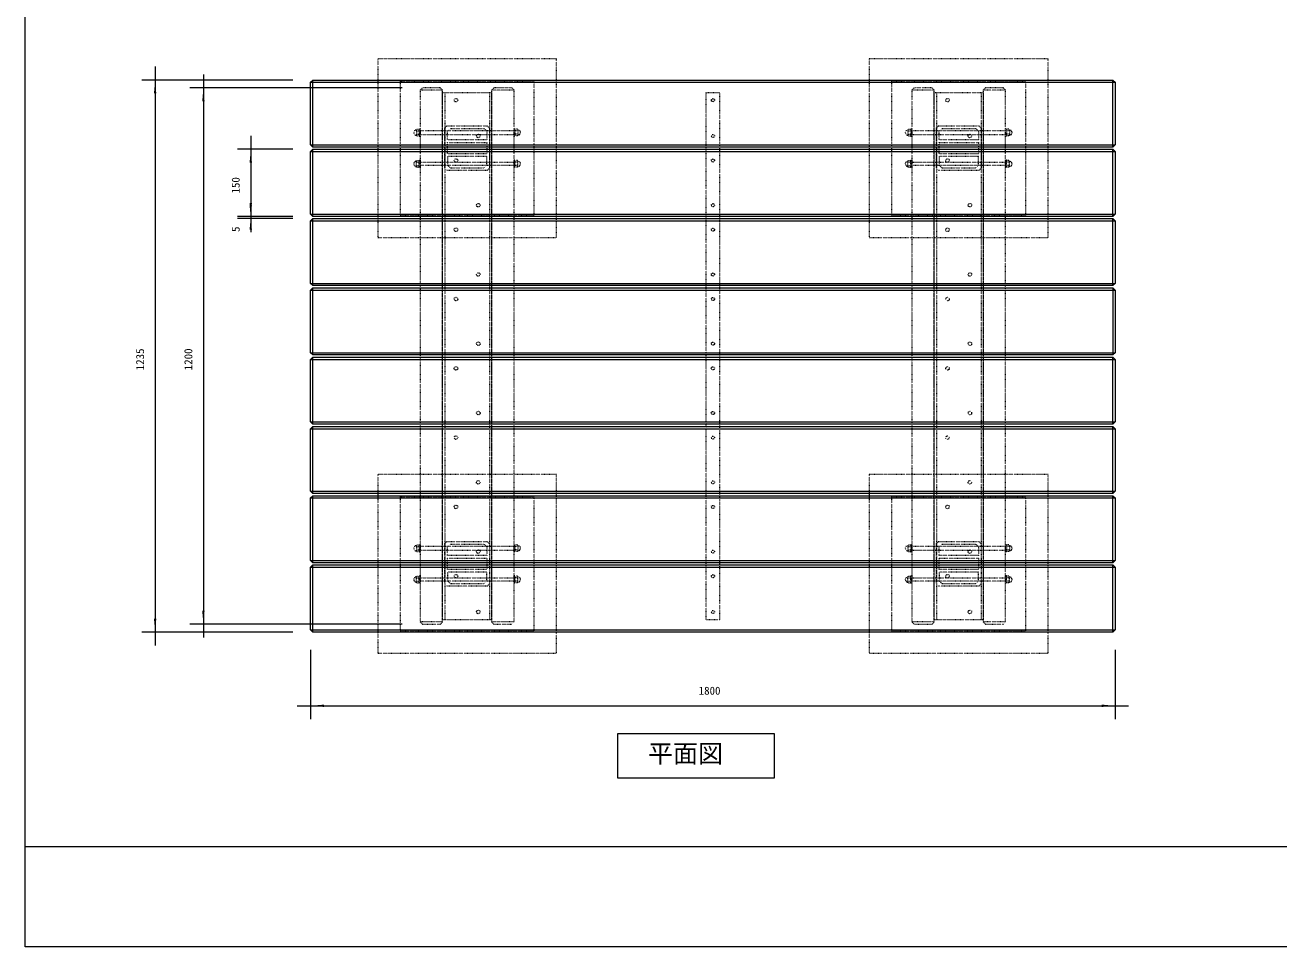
# Model space of a CAD drawing. Units: millimetres, scale not verified. Extents: x -2925 to 2925, y -2062 to 2062.
# Drawn here: x -2925 to -120, y -2062 to 0 of the extents above; entities that cross this region are included whole.
import ezdxf
from ezdxf.enums import TextEntityAlignment as Align

# ---------------------------------------------------------------- set-up
doc = ezdxf.new("R2010")
doc.units = ezdxf.units.MM
doc.header["$LTSCALE"] = 10
doc.linetypes.add('USER5', pattern=[0.208282, 0.069427, -0.138855])
doc.layers.add('0-1_IMPORTED', color=30, linetype='Continuous', lineweight=18)
doc.styles.add('ＭＳ ゴシック', font='')
doc.styles.get('ＭＳ ゴシック').set_extended_font_data('MS Gothic')

msp = doc.modelspace()

# ---------------------------------------------------------------- linework, layer by layer
at = {"layer": '0-1_IMPORTED', "color": 1}
for p, q in [((-2634, -93), (-2634, -123)), ((-2526, -110.5), (-2526, -140.5)), ((-2326, -123), (-2664, -123)), ((-2634, -123), (-2634, -1358)), ((-2081, -140.5), (-2556, -140.5)), ((-2526, -140.5), (-2526, -1340.5)), ((-2420, -248), (-2420, -278)), ((-2326, -278), (-2450, -278)), ((-2420, -278), (-2420, -428)), ((-2420, -398), (-2420, -428)), ((-2326, -428), (-2450, -428)), ((-2326, -428), (-2450, -428)), ((-2326, -433), (-2450, -433)), ((-2420, -428), (-2420, -458)), ((-2420, -428), (-2420, -433)), ((-2420, -433), (-2420, -463)), ((-2420, -433), (-2420, -462.87)), ((-2081, -1340.5), (-2556, -1340.5)), ((-2526, -1340.5), (-2526, -1370.5)), ((-2326, -1358), (-2664, -1358)), ((-2634, -1358), (-2634, -1388)), ((-2286, -1398), (-2286, -1553)), ((-486, -1398), (-486, -1553)), ((-2316, -1523), (-2286, -1523)), ((-2286, -1523), (-486, -1523)), ((-486, -1523), (-456, -1523))]:
    msp.add_line(p, q, dxfattribs=at)
at = {"layer": '0-1_IMPORTED'}
for p, q in [((-2286, -128), (-2281, -123)), ((-2286, -268), (-2286, -128)), ((-2286, -128), (-486, -128)), ((-2281, -123), (-491, -123)), ((-2281, -273), (-2281, -123)), ((-491, -123), (-486, -128)), ((-491, -273), (-491, -123)), ((-486, -128), (-486, -268)), ((-2281, -273), (-2286, -268)), ((-2286, -268), (-486, -268)), ((-2286, -283), (-2281, -278)), ((-491, -273), (-2281, -273)), ((-2281, -278), (-491, -278)), ((-2281, -428), (-2281, -278)), ((-486, -268), (-491, -273)), ((-491, -278), (-486, -283)), ((-491, -428), (-491, -278)), ((-2286, -423), (-2286, -283)), ((-2286, -283), (-486, -283)), ((-486, -283), (-486, -423)), ((-2281, -428), (-2286, -423)), ((-2286, -423), (-486, -423)), ((-2286, -438), (-2281, -433)), ((-2286, -578), (-2286, -438)), ((-2286, -438), (-486, -438)), ((-491, -428), (-2281, -428)), ((-2281, -433), (-491, -433)), ((-2281, -583), (-2281, -433)), ((-486, -423), (-491, -428)), ((-491, -433), (-486, -438)), ((-491, -583), (-491, -433)), ((-486, -438), (-486, -578)), ((-2281, -583), (-2286, -578)), ((-2286, -578), (-486, -578)), ((-2286, -593), (-2281, -588)), ((-491, -583), (-2281, -583)), ((-2281, -588), (-491, -588)), ((-2281, -738), (-2281, -588)), ((-486, -578), (-491, -583)), ((-491, -588), (-486, -593)), ((-491, -588), (-491, -738)), ((-2286, -733), (-2286, -593)), ((-2286, -593), (-486, -593)), ((-486, -593), (-486, -733)), ((-2281, -738), (-2286, -733)), ((-2286, -733), (-486, -733)), ((-2286, -748), (-2281, -743)), ((-2286, -888), (-2286, -748)), ((-2286, -748), (-486, -748)), ((-491, -738), (-2281, -738)), ((-2281, -743), (-491, -743)), ((-2281, -893), (-2281, -743)), ((-486, -733), (-491, -738)), ((-491, -743), (-486, -748)), ((-491, -893), (-491, -743)), ((-486, -748), (-486, -888)), ((-2281, -893), (-2286, -888)), ((-2286, -888), (-486, -888)), ((-491, -893), (-2281, -893)), ((-486, -888), (-491, -893)), ((-2286, -903), (-2281, -898)), ((-2286, -1043), (-2286, -903)), ((-2286, -903), (-486, -903)), ((-2281, -898), (-491, -898)), ((-2281, -1048), (-2281, -898)), ((-491, -898), (-486, -903)), ((-491, -1048), (-491, -898)), ((-486, -903), (-486, -1043)), ((-2281, -1048), (-2286, -1043)), ((-2286, -1043), (-486, -1043)), ((-2286, -1058), (-2281, -1053)), ((-2286, -1198), (-2286, -1058)), ((-2286, -1058), (-486, -1058)), ((-491, -1048), (-2281, -1048)), ((-2281, -1053), (-491, -1053)), ((-2281, -1203), (-2281, -1053)), ((-486, -1043), (-491, -1048)), ((-491, -1053), (-486, -1058)), ((-491, -1203), (-491, -1053)), ((-486, -1058), (-486, -1198)), ((-2281, -1203), (-2286, -1198)), ((-2286, -1198), (-486, -1198)), ((-491, -1203), (-2281, -1203)), ((-486, -1198), (-491, -1203)), ((-2286, -1213), (-2281, -1208)), ((-2286, -1353), (-2286, -1213)), ((-2286, -1213), (-486, -1213)), ((-2281, -1208), (-491, -1208)), ((-2281, -1358), (-2281, -1208)), ((-491, -1208), (-486, -1213)), ((-491, -1358), (-491, -1208)), ((-486, -1213), (-486, -1353)), ((-2281, -1358), (-2286, -1353)), ((-2286, -1353), (-486, -1353)), ((-491, -1358), (-2281, -1358)), ((-486, -1353), (-491, -1358)), ((-2925, -1837.5), (2925, -1837.5))]:
    msp.add_line(p, q, dxfattribs=at)
at = {"layer": '0-1_IMPORTED', "linetype": 'USER5'}
for p, q in [((-1991, -145.5), (-2041, -145.5)), ((-1986, -150.5), (-1986, -1330.5)), ((-1886, -150.5), (-1886, -1330.5)), ((-1831, -145.5), (-1881, -145.5)), ((-891, -145.5), (-941, -145.5)), ((-886, -150.5), (-886, -1330.5)), ((-786, -150.5), (-786, -1330.5)), ((-731, -145.5), (-781, -145.5)), ((-2049.75, -234.75), (-2049.5, -234.75)), ((-2049.75, -246.25), (-2049.5, -246.25)), ((-2049.5, -234.75), (-2048.49, -233)), ((-2049.5, -234.75), (-2049.5, -246.25)), ((-2049.5, -236.76), (-2043, -236.76)), ((-2049.5, -244.24), (-2043, -244.24)), ((-2049.5, -246.25), (-2048.49, -248)), ((-2048.49, -233), (-2044.01, -233)), ((-2048.49, -248), (-2044.01, -248)), ((-2043, -234.75), (-2044.01, -233)), ((-2043, -246.25), (-2044.01, -248)), ((-2043, -234.75), (-2043, -246.25)), ((-1829, -234.75), (-1827.99, -233)), ((-1829, -234.75), (-1829, -246.25)), ((-1822.5, -236.76), (-1829, -236.76)), ((-1822.5, -244.24), (-1829, -244.24)), ((-1829, -246.25), (-1827.99, -248)), ((-1823.51, -233), (-1827.99, -233)), ((-1823.51, -248), (-1827.99, -248)), ((-1822.5, -234.75), (-1823.51, -233)), ((-1822.5, -246.25), (-1823.51, -248)), ((-1822.25, -234.75), (-1822.5, -234.75)), ((-1822.5, -234.75), (-1822.5, -246.25)), ((-1822.25, -246.25), (-1822.5, -246.25)), ((-949.75, -234.75), (-949.5, -234.75)), ((-949.75, -246.25), (-949.5, -246.25)), ((-949.5, -234.75), (-948.49, -233)), ((-949.5, -234.75), (-949.5, -246.25)), ((-949.5, -236.76), (-943, -236.76)), ((-949.5, -244.24), (-943, -244.24)), ((-949.5, -246.25), (-948.49, -248)), ((-948.49, -233), (-944.01, -233)), ((-948.49, -248), (-944.01, -248)), ((-943, -234.75), (-944.01, -233)), ((-943, -246.25), (-944.01, -248)), ((-943, -234.75), (-943, -246.25)), ((-729, -234.75), (-727.99, -233)), ((-729, -234.75), (-729, -246.25)), ((-722.5, -236.76), (-729, -236.76)), ((-722.5, -244.24), (-729, -244.24)), ((-729, -246.25), (-727.99, -248)), ((-723.51, -233), (-727.99, -233)), ((-723.51, -248), (-727.99, -248)), ((-722.5, -234.75), (-723.51, -233)), ((-722.5, -246.25), (-723.51, -248)), ((-722.25, -234.75), (-722.5, -234.75)), ((-722.5, -234.75), (-722.5, -246.25)), ((-722.25, -246.25), (-722.5, -246.25)), ((-2049.75, -304.75), (-2049.5, -304.75)), ((-2049.5, -304.75), (-2048.49, -303)), ((-2049.5, -316.25), (-2049.5, -304.75)), ((-2049.5, -306.76), (-2043, -306.76)), ((-2048.49, -303), (-2044.01, -303)), ((-2043, -304.75), (-2044.01, -303)), ((-2043, -316.25), (-2043, -304.75)), ((-1829, -304.75), (-1827.99, -303)), ((-1829, -316.25), (-1829, -304.75)), ((-1822.5, -306.76), (-1829, -306.76)), ((-1823.51, -303), (-1827.99, -303)), ((-1822.5, -304.75), (-1823.51, -303)), ((-1822.25, -304.75), (-1822.5, -304.75)), ((-1822.5, -316.25), (-1822.5, -304.75)), ((-949.75, -304.75), (-949.5, -304.75)), ((-949.5, -304.75), (-948.49, -303)), ((-949.5, -316.25), (-949.5, -304.75)), ((-949.5, -306.76), (-943, -306.76)), ((-948.49, -303), (-944.01, -303)), ((-943, -304.75), (-944.01, -303)), ((-943, -316.25), (-943, -304.75)), ((-729, -304.75), (-727.99, -303)), ((-729, -316.25), (-729, -304.75)), ((-722.5, -306.76), (-729, -306.76)), ((-723.51, -303), (-727.99, -303)), ((-722.5, -304.75), (-723.51, -303)), ((-722.25, -304.75), (-722.5, -304.75)), ((-722.5, -316.25), (-722.5, -304.75)), ((-2049.75, -316.25), (-2049.5, -316.25)), ((-2049.5, -314.24), (-2043, -314.24)), ((-2049.5, -316.25), (-2048.49, -318)), ((-2048.49, -318), (-2044.01, -318)), ((-2043, -316.25), (-2044.01, -318)), ((-1822.5, -314.24), (-1829, -314.24)), ((-1829, -316.25), (-1827.99, -318)), ((-1823.51, -318), (-1827.99, -318)), ((-1822.5, -316.25), (-1823.51, -318)), ((-1822.25, -316.25), (-1822.5, -316.25)), ((-949.75, -316.25), (-949.5, -316.25)), ((-949.5, -314.24), (-943, -314.24)), ((-949.5, -316.25), (-948.49, -318)), ((-948.49, -318), (-944.01, -318)), ((-943, -316.25), (-944.01, -318)), ((-722.5, -314.24), (-729, -314.24)), ((-729, -316.25), (-727.99, -318)), ((-723.51, -318), (-727.99, -318)), ((-722.5, -316.25), (-723.51, -318)), ((-722.25, -316.25), (-722.5, -316.25)), ((-2049.75, -1164.75), (-2049.5, -1164.75)), ((-2049.75, -1176.25), (-2049.5, -1176.25)), ((-2049.5, -1164.75), (-2048.49, -1163)), ((-2049.5, -1164.75), (-2049.5, -1176.25)), ((-2049.5, -1166.76), (-2043, -1166.76)), ((-2049.5, -1174.24), (-2043, -1174.24)), ((-2049.5, -1176.25), (-2048.49, -1178)), ((-2048.49, -1163), (-2044.01, -1163)), ((-2048.49, -1178), (-2044.01, -1178)), ((-2043, -1164.75), (-2044.01, -1163)), ((-2043, -1176.25), (-2044.01, -1178)), ((-2043, -1164.75), (-2043, -1176.25)), ((-1829, -1164.75), (-1827.99, -1163)), ((-1829, -1164.75), (-1829, -1176.25)), ((-1822.5, -1166.76), (-1829, -1166.76)), ((-1822.5, -1174.24), (-1829, -1174.24)), ((-1829, -1176.25), (-1827.99, -1178)), ((-1823.51, -1163), (-1827.99, -1163)), ((-1823.51, -1178), (-1827.99, -1178)), ((-1822.5, -1164.75), (-1823.51, -1163)), ((-1822.5, -1176.25), (-1823.51, -1178)), ((-1822.25, -1164.75), (-1822.5, -1164.75)), ((-1822.5, -1164.75), (-1822.5, -1176.25)), ((-1822.25, -1176.25), (-1822.5, -1176.25)), ((-949.75, -1164.75), (-949.5, -1164.75)), ((-949.75, -1176.25), (-949.5, -1176.25)), ((-949.5, -1164.75), (-948.49, -1163)), ((-949.5, -1164.75), (-949.5, -1176.25)), ((-949.5, -1166.76), (-943, -1166.76)), ((-949.5, -1174.24), (-943, -1174.24)), ((-949.5, -1176.25), (-948.49, -1178)), ((-948.49, -1163), (-944.01, -1163)), ((-948.49, -1178), (-944.01, -1178)), ((-943, -1164.75), (-944.01, -1163)), ((-943, -1176.25), (-944.01, -1178)), ((-943, -1164.75), (-943, -1176.25)), ((-729, -1164.75), (-727.99, -1163)), ((-729, -1164.75), (-729, -1176.25)), ((-722.5, -1166.76), (-729, -1166.76)), ((-722.5, -1174.24), (-729, -1174.24)), ((-729, -1176.25), (-727.99, -1178)), ((-723.51, -1163), (-727.99, -1163)), ((-723.51, -1178), (-727.99, -1178)), ((-722.5, -1164.75), (-723.51, -1163)), ((-722.5, -1176.25), (-723.51, -1178)), ((-722.25, -1164.75), (-722.5, -1164.75)), ((-722.5, -1164.75), (-722.5, -1176.25)), ((-722.25, -1176.25), (-722.5, -1176.25)), ((-2049.5, -1234.75), (-2048.49, -1233)), ((-2048.49, -1233), (-2044.01, -1233)), ((-2043, -1234.75), (-2044.01, -1233)), ((-1829, -1234.75), (-1827.99, -1233)), ((-1823.51, -1233), (-1827.99, -1233)), ((-1822.5, -1234.75), (-1823.51, -1233)), ((-949.5, -1234.75), (-948.49, -1233)), ((-948.49, -1233), (-944.01, -1233)), ((-943, -1234.75), (-944.01, -1233)), ((-729, -1234.75), (-727.99, -1233)), ((-723.51, -1233), (-727.99, -1233)), ((-722.5, -1234.75), (-723.51, -1233)), ((-2049.75, -1234.75), (-2049.5, -1234.75)), ((-2049.75, -1246.25), (-2049.5, -1246.25)), ((-2049.5, -1246.25), (-2049.5, -1234.75)), ((-2049.5, -1236.76), (-2043, -1236.76)), ((-2049.5, -1244.24), (-2043, -1244.24)), ((-2049.5, -1246.25), (-2048.49, -1248)), ((-2048.49, -1248), (-2044.01, -1248)), ((-2043, -1246.25), (-2044.01, -1248)), ((-2043, -1246.25), (-2043, -1234.75)), ((-1829, -1246.25), (-1829, -1234.75)), ((-1822.5, -1236.76), (-1829, -1236.76)), ((-1822.5, -1244.24), (-1829, -1244.24)), ((-1829, -1246.25), (-1827.99, -1248)), ((-1823.51, -1248), (-1827.99, -1248)), ((-1822.5, -1246.25), (-1823.51, -1248)), ((-1822.25, -1234.75), (-1822.5, -1234.75)), ((-1822.5, -1246.25), (-1822.5, -1234.75)), ((-1822.25, -1246.25), (-1822.5, -1246.25)), ((-949.75, -1234.75), (-949.5, -1234.75)), ((-949.75, -1246.25), (-949.5, -1246.25)), ((-949.5, -1246.25), (-949.5, -1234.75)), ((-949.5, -1236.76), (-943, -1236.76)), ((-949.5, -1244.24), (-943, -1244.24)), ((-949.5, -1246.25), (-948.49, -1248)), ((-948.49, -1248), (-944.01, -1248)), ((-943, -1246.25), (-944.01, -1248)), ((-943, -1246.25), (-943, -1234.75)), ((-729, -1246.25), (-729, -1234.75)), ((-722.5, -1236.76), (-729, -1236.76)), ((-722.5, -1244.24), (-729, -1244.24)), ((-729, -1246.25), (-727.99, -1248)), ((-723.51, -1248), (-727.99, -1248)), ((-722.5, -1246.25), (-723.51, -1248)), ((-722.25, -1234.75), (-722.5, -1234.75)), ((-722.5, -1246.25), (-722.5, -1234.75)), ((-722.25, -1246.25), (-722.5, -1246.25)), ((-1991, -1335.5), (-2041, -1335.5)), ((-1831, -1335.5), (-1881, -1335.5)), ((-891, -1335.5), (-941, -1335.5)), ((-731, -1335.5), (-781, -1335.5))]:
    msp.add_line(p, q, dxfattribs=at)
at = {"layer": '0-1_IMPORTED'}
for points in [[(-2925, 2062.5), (2925, 2062.5), (2925, -2062.5), (-2925, -2062.5)], [(-1598.7, -1585.05), (-1248.7, -1585.05), (-1248.7, -1685.05), (-1598.7, -1685.05)]]:
    msp.add_lwpolyline(points, close=True, dxfattribs=at)
at = {"layer": '0-1_IMPORTED', "linetype": 'USER5'}
for points in [[(-1736, -75.5), (-2136, -75.5), (-2136, -475.5), (-1736, -475.5)], [(-636, -75.5), (-1036, -75.5), (-1036, -475.5), (-636, -475.5)], [(-1786, -125.5), (-2086, -125.5), (-2086, -425.5), (-1786, -425.5)], [(-686, -125.5), (-986, -125.5), (-986, -425.5), (-686, -425.5)], [(-1996, -140.5), (-2036, -140.5), (-2041, -145.5), (-2041, -1335.5), (-2036, -1340.5), (-1996, -1340.5), (-1991, -1335.5), (-1991, -145.5)], [(-1991, -150.5), (-1881, -150.5), (-1881, -1330.5), (-1991, -1330.5)], [(-1836, -140.5), (-1876, -140.5), (-1881, -145.5), (-1881, -1335.5), (-1876, -1340.5), (-1836, -1340.5), (-1831, -1335.5), (-1831, -145.5)], [(-1401, -150.5), (-1371, -150.5), (-1371, -1330.5), (-1401, -1330.5)], [(-896, -140.5), (-936, -140.5), (-941, -145.5), (-941, -1335.5), (-936, -1340.5), (-896, -1340.5), (-891, -1335.5), (-891, -145.5)], [(-891, -150.5), (-781, -150.5), (-781, -1330.5), (-891, -1330.5)], [(-736, -140.5), (-776, -140.5), (-781, -145.5), (-781, -1335.5), (-776, -1340.5), (-736, -1340.5), (-731, -1335.5), (-731, -145.5)], [(-2041, -232.5), (-2043, -232.5), (-2043, -248.5), (-2041, -248.5)], [(-1831, -236.5), (-2041, -236.5), (-2041, -244.5), (-1831, -244.5)], [(-1981, -225.5), (-1891, -225.5), (-1886, -230.5), (-1886, -320.5), (-1891, -325.5), (-1981, -325.5), (-1986, -320.5), (-1986, -230.5)], [(-1892, -237.5), (-1892, -256.8), (-1980, -256.8), (-1980, -237.5), (-1974, -231.5), (-1898, -231.5)], [(-1831, -232.5), (-1829, -232.5), (-1829, -248.5), (-1831, -248.5)], [(-941, -232.5), (-943, -232.5), (-943, -248.5), (-941, -248.5)], [(-731, -236.5), (-941, -236.5), (-941, -244.5), (-731, -244.5)], [(-881, -225.5), (-791, -225.5), (-786, -230.5), (-786, -320.5), (-791, -325.5), (-881, -325.5), (-886, -320.5), (-886, -230.5)], [(-792, -237.5), (-792, -256.8), (-880, -256.8), (-880, -237.5), (-874, -231.5), (-798, -231.5)], [(-731, -232.5), (-729, -232.5), (-729, -248.5), (-731, -248.5)], [(-1892, -262.8), (-1892, -288.2), (-1980, -288.2), (-1980, -262.8)], [(-792, -262.8), (-792, -288.2), (-880, -288.2), (-880, -262.8)], [(-2041, -318.5), (-2043, -318.5), (-2043, -302.5), (-2041, -302.5)], [(-1831, -314.5), (-2041, -314.5), (-2041, -306.5), (-1831, -306.5)], [(-1892, -313.5), (-1892, -294.2), (-1980, -294.2), (-1980, -313.5), (-1974, -319.5), (-1898, -319.5)], [(-1831, -318.5), (-1829, -318.5), (-1829, -302.5), (-1831, -302.5)], [(-941, -318.5), (-943, -318.5), (-943, -302.5), (-941, -302.5)], [(-731, -314.5), (-941, -314.5), (-941, -306.5), (-731, -306.5)], [(-792, -313.5), (-792, -294.2), (-880, -294.2), (-880, -313.5), (-874, -319.5), (-798, -319.5)], [(-731, -318.5), (-729, -318.5), (-729, -302.5), (-731, -302.5)], [(-1736, -1005.5), (-2136, -1005.5), (-2136, -1405.5), (-1736, -1405.5)], [(-636, -1005.5), (-1036, -1005.5), (-1036, -1405.5), (-636, -1405.5)], [(-1786, -1055.5), (-2086, -1055.5), (-2086, -1355.5), (-1786, -1355.5)], [(-686, -1055.5), (-986, -1055.5), (-986, -1355.5), (-686, -1355.5)], [(-2041, -1162.5), (-2043, -1162.5), (-2043, -1178.5), (-2041, -1178.5)], [(-1831, -1166.5), (-2041, -1166.5), (-2041, -1174.5), (-1831, -1174.5)], [(-1981, -1155.5), (-1891, -1155.5), (-1886, -1160.5), (-1886, -1250.5), (-1891, -1255.5), (-1981, -1255.5), (-1986, -1250.5), (-1986, -1160.5)], [(-1892, -1167.5), (-1892, -1186.8), (-1980, -1186.8), (-1980, -1167.5), (-1974, -1161.5), (-1898, -1161.5)], [(-1831, -1162.5), (-1829, -1162.5), (-1829, -1178.5), (-1831, -1178.5)], [(-941, -1162.5), (-943, -1162.5), (-943, -1178.5), (-941, -1178.5)], [(-731, -1166.5), (-941, -1166.5), (-941, -1174.5), (-731, -1174.5)], [(-881, -1155.5), (-791, -1155.5), (-786, -1160.5), (-786, -1250.5), (-791, -1255.5), (-881, -1255.5), (-886, -1250.5), (-886, -1160.5)], [(-792, -1167.5), (-792, -1186.8), (-880, -1186.8), (-880, -1167.5), (-874, -1161.5), (-798, -1161.5)], [(-731, -1162.5), (-729, -1162.5), (-729, -1178.5), (-731, -1178.5)], [(-1892, -1192.8), (-1892, -1218.2), (-1980, -1218.2), (-1980, -1192.8)], [(-792, -1192.8), (-792, -1218.2), (-880, -1218.2), (-880, -1192.8)], [(-2041, -1248.5), (-2043, -1248.5), (-2043, -1232.5), (-2041, -1232.5)], [(-1892, -1243.5), (-1892, -1224.2), (-1980, -1224.2), (-1980, -1243.5), (-1974, -1249.5), (-1898, -1249.5)], [(-1831, -1248.5), (-1829, -1248.5), (-1829, -1232.5), (-1831, -1232.5)], [(-941, -1248.5), (-943, -1248.5), (-943, -1232.5), (-941, -1232.5)], [(-792, -1243.5), (-792, -1224.2), (-880, -1224.2), (-880, -1243.5), (-874, -1249.5), (-798, -1249.5)], [(-731, -1248.5), (-729, -1248.5), (-729, -1232.5), (-731, -1232.5)], [(-1831, -1244.5), (-2041, -1244.5), (-2041, -1236.5), (-1831, -1236.5)], [(-731, -1244.5), (-941, -1244.5), (-941, -1236.5), (-731, -1236.5)]]:
    msp.add_lwpolyline(points, close=True, dxfattribs=at)
for centre, radius in [((-1961, -168), 4), ((-1386, -168), 3.5), ((-861, -168), 4), ((-1911, -248), 4), ((-1386, -248), 3.5), ((-811, -248), 4), ((-1961, -303), 4), ((-1386, -303), 3.5), ((-861, -303), 4), ((-1911, -403), 4), ((-1386, -403), 3.5), ((-811, -403), 4), ((-1961, -458), 4), ((-1386, -458), 3.5), ((-861, -458), 4), ((-1911, -558), 4), ((-1386, -558), 3.5), ((-811, -558), 4), ((-1961, -613), 4), ((-1386, -613), 3.5), ((-861, -613), 4), ((-1911, -713), 4), ((-1386, -713), 3.5), ((-811, -713), 4), ((-1961, -768), 4), ((-1386, -768), 3.5), ((-861, -768), 4), ((-1911, -868), 4), ((-1386, -868), 3.5), ((-811, -868), 4), ((-1961, -923), 4), ((-1386, -923), 3.5), ((-861, -923), 4), ((-1911, -1023), 4), ((-1386, -1023), 3.5), ((-811, -1023), 4), ((-1961, -1078), 4), ((-1386, -1078), 3.5), ((-861, -1078), 4), ((-1911, -1178), 4), ((-1386, -1178), 3.5), ((-811, -1178), 4), ((-1961, -1233), 4), ((-1386, -1233), 3.5), ((-861, -1233), 4), ((-1911, -1313), 4), ((-1386, -1313), 3.5), ((-811, -1313), 4)]:
    msp.add_circle(centre, radius, dxfattribs=at)
for centre, start, end in [((-2049.75, -240.5), 90, 270), ((-1822.25, -240.5), 270, 90), ((-949.75, -240.5), 90, 270), ((-722.25, -240.5), 270, 90), ((-2049.75, -310.5), 90, 270), ((-1822.25, -310.5), 270, 90), ((-949.75, -310.5), 90, 270), ((-722.25, -310.5), 270, 90), ((-2049.75, -1170.5), 90, 270), ((-1822.25, -1170.5), 270, 90), ((-949.75, -1170.5), 90, 270), ((-722.25, -1170.5), 270, 90), ((-2049.75, -1240.5), 90, 270), ((-1822.25, -1240.5), 270, 90), ((-949.75, -1240.5), 90, 270), ((-722.25, -1240.5), 270, 90)]:
    msp.add_arc(centre, 5.75, start, end, dxfattribs=at)
at = {"layer": '0-1_IMPORTED', "color": 1}
for points in [[(-2634, -123), (-2631.38, -153), (-2636.62, -153)], [(-2526, -140.5), (-2523.38, -170.5), (-2528.62, -170.5)], [(-2420, -278), (-2417.38, -308), (-2422.62, -308)], [(-2420, -428), (-2422.62, -398), (-2417.38, -398)], [(-2420, -433), (-2422.62, -403), (-2417.38, -403)], [(-2420, -428), (-2417.38, -458), (-2422.62, -458)], [(-2526, -1340.5), (-2528.62, -1310.5), (-2523.38, -1310.5)], [(-2634, -1358), (-2636.62, -1328), (-2631.38, -1328)], [(-2286, -1523), (-2256, -1520.38), (-2256, -1525.62)], [(-486, -1523), (-516, -1525.62), (-516, -1520.38)]]:
    msp.add_solid(points, dxfattribs=at)

# ---------------------------------------------------------------- texts
at = {"layer": '0-1_IMPORTED', "color": 7, "style": 'ＭＳ ゴシック'}
for s, p in [('150', (-2439.45, -376.81)), ('5', (-2439.45, -462.87)), ('1235', (-2653.45, -772.25)), ('1200', (-2545.45, -772.25))]:
    msp.add_text(s, height=17.91, rotation=90, dxfattribs=at).set_placement(p, align=Align.BOTTOM_LEFT)
for s, height, p in [('1800', 17.91, (-1417.75, -1503.55)), ('平面図', 41, (-1531.14, -1662.64))]:
    msp.add_text(s, height=height, dxfattribs=at).set_placement(p, align=Align.BOTTOM_LEFT)

doc.saveas('drawing.dxf')
